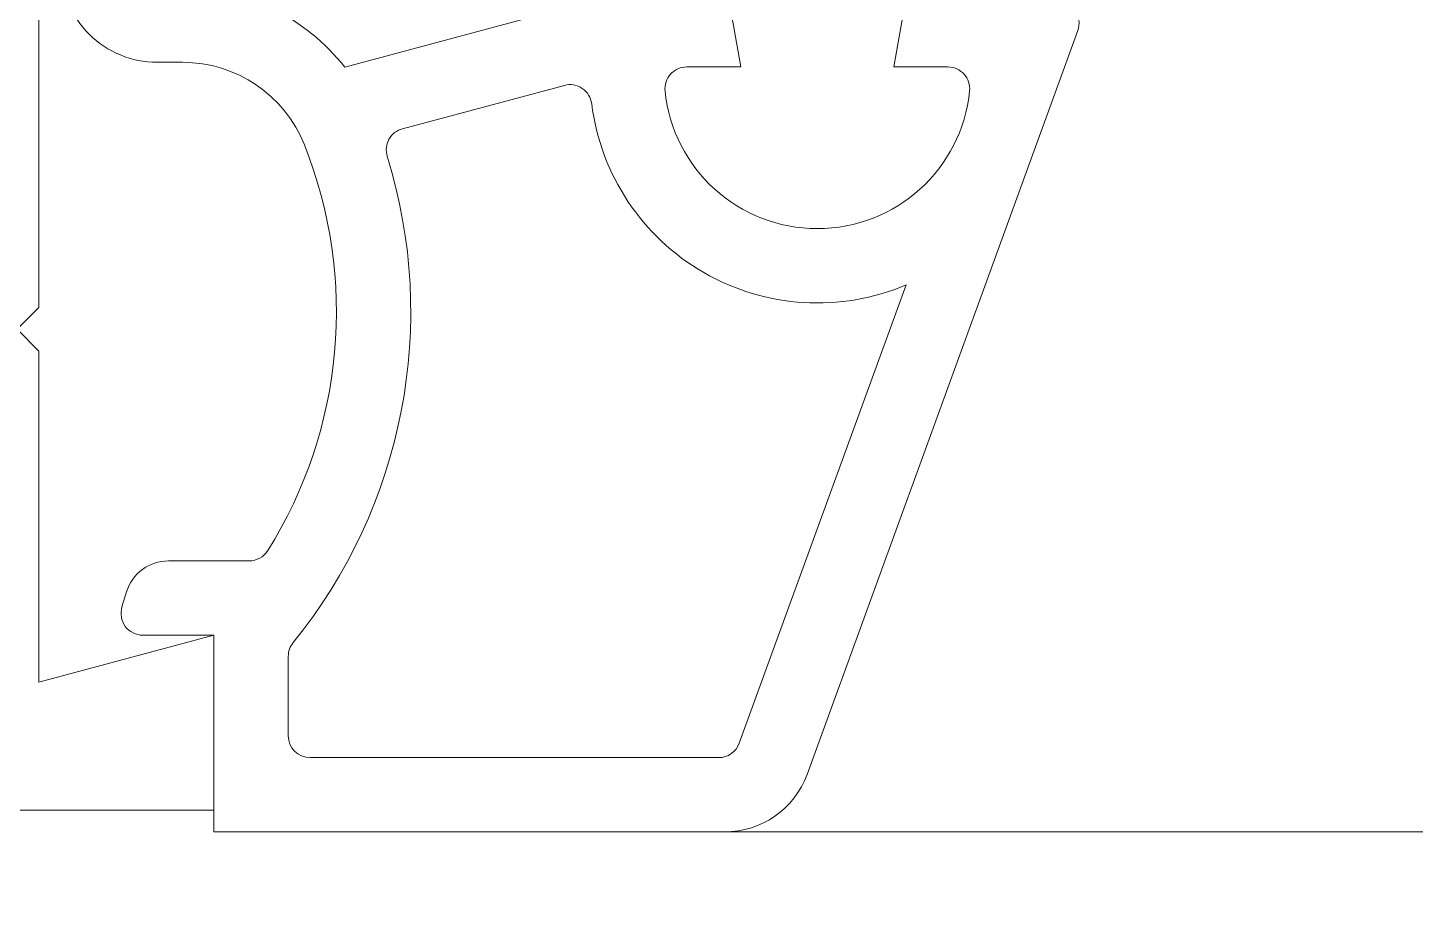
# Model space of a CAD drawing. Header units: millimetres. Extents: x 14753 to 45183, y 5640 to 19518.
# Drawn here: x 41575.57 to 41582.79, y 18254.61 to 18259.2 of the extents above; entities that cross this region are included whole.
import ezdxf

# ---------------------------------------------------------------- set-up
doc = ezdxf.new("R2010")
doc.units = ezdxf.units.MM
for name, pattern in [('DASHDOT2', [0.5, 0.25, -0.125, 0, -0.125]), ('DOT', [0.25, 0, -0.25]), ('HIDDEN', [0.375, 0.25, -0.125])]:
    doc.linetypes.add(name, pattern=pattern)
doc.layers.add('5', color=5, linetype='HIDDEN')
doc.layers.add('tarama', color=253, linetype='Continuous')
doc.layers.add('KAPI', color=1, linetype='Continuous', lineweight=15)
doc.layers.add('pvc', color=253, linetype='Continuous', lineweight=9)

# ---------------------------------------------------------------- blocks, each defined once
blk = doc.blocks.new('A$C1A495F32')
at = {"layer": 'KAPI', "linetype": 'DOT', "ltscale": 6}
blk.add_lwpolyline([(5.328499, 3.679396), (3.985569, 2.904056, -0.131652), (3.777817, 3.679396)], format="xyb", dxfattribs=at)
at = {"layer": 'pvc'}
blk.add_line((3.954143, 3.653873), (5.135204, 3.653873), dxfattribs=at)
for points in [[(3.914453, 3.715107), (3.914453, 3.684237), (3.913188, 3.682972), (3.914453, 3.681707), (3.914453, 3.662546), (3.924578, 3.665259), (3.924578, 3.655138), (3.780348, 3.655138, -0.414214)], [(3.914453, 3.715107), (3.914453, 3.684237), (3.913188, 3.682972), (3.914453, 3.681707), (3.914453, 3.662546), (3.924578, 3.665259), (3.924578, 3.655138), (3.780348, 3.655138, -0.414214)], [(3.914453, 3.715107), (3.914453, 3.684237), (3.913188, 3.682972), (3.914453, 3.681707), (3.914453, 3.662546), (3.924578, 3.665259), (3.924578, 3.655138), (3.780348, 3.655138, -0.414214)], [(3.914453, 3.715107), (3.914453, 3.684237), (3.913188, 3.682972), (3.914453, 3.681707), (3.914453, 3.662546), (3.924578, 3.665259), (3.924578, 3.655138), (3.780348, 3.655138, -0.414214)], [(3.914453, 3.715107), (3.914453, 3.684237), (3.913188, 3.682972), (3.914453, 3.681707), (3.914453, 3.662546), (3.924578, 3.665259), (3.924578, 3.655138), (3.780348, 3.655138, -0.414214)], [(3.914453, 3.715107), (3.914453, 3.684237), (3.913188, 3.682972), (3.914453, 3.681707), (3.914453, 3.662546), (3.924578, 3.665259), (3.924578, 3.655138), (3.780348, 3.655138, -0.414214)], [(3.914453, 3.715107), (3.914453, 3.684237), (3.913188, 3.682972), (3.914453, 3.681707), (3.914453, 3.662546), (3.924578, 3.665259), (3.924578, 3.655138), (3.780348, 3.655138, -0.414214)], [(3.922764, 3.702721, -0.231342), (3.932149, 3.698133), (3.946392, 3.701949)], [(3.9544, 3.701949), (3.955069, 3.698154), (3.951944, 3.698154, 0.443865), (3.950685, 3.696762, 0.904534), (3.968309, 3.696762, 0.443867), (3.96705, 3.698154), (3.96705, 3.698154), (3.963925, 3.698154), (3.964595, 3.701949)], [(3.973379, 3.701949, -0.520567), (3.974568, 3.700252), (3.958899, 3.657202, -0.315299), (3.954143, 3.653873), (3.924578, 3.653873), (3.924578, 3.665259), (3.920468, 3.665259, -0.504041), (3.919258, 3.666894), (3.919526, 3.66777, -0.329751), (3.921946, 3.669561), (3.926619, 3.669561, 0.258321), (3.927692, 3.670154, 0.239114), (3.929816, 3.693638), (3.929816, 3.693638), (3.929816, 3.693638, 0.307032), (3.922764, 3.698419), (3.921293, 3.698419, -0.414214), (3.915726, 3.703986)], [(3.922764, 3.702721, -0.231342), (3.932149, 3.698133), (3.946392, 3.701949)], [(3.9544, 3.701949), (3.955069, 3.698154), (3.951944, 3.698154, 0.443865), (3.950685, 3.696762, 0.904534), (3.968309, 3.696762, 0.443867), (3.96705, 3.698154), (3.96705, 3.698154), (3.963925, 3.698154), (3.964595, 3.701949)], [(3.973379, 3.701949, -0.520567), (3.974568, 3.700252), (3.958899, 3.657202, -0.315299), (3.954143, 3.653873), (3.924578, 3.653873), (3.924578, 3.665259), (3.920468, 3.665259, -0.504041), (3.919258, 3.666894), (3.919526, 3.66777, -0.329751), (3.921946, 3.669561), (3.926619, 3.669561, 0.258321), (3.927692, 3.670154, 0.239114), (3.929816, 3.693638), (3.929816, 3.693638), (3.929816, 3.693638, 0.307032), (3.922764, 3.698419), (3.921293, 3.698419, -0.414214), (3.915726, 3.703986)], [(3.922764, 3.702721, -0.231342), (3.932149, 3.698133), (3.946392, 3.701949)], [(3.9544, 3.701949), (3.955069, 3.698154), (3.951944, 3.698154, 0.443865), (3.950685, 3.696762, 0.904534), (3.968309, 3.696762, 0.443867), (3.96705, 3.698154), (3.96705, 3.698154), (3.963925, 3.698154), (3.964595, 3.701949)], [(3.973379, 3.701949, -0.520567), (3.974568, 3.700252), (3.958899, 3.657202, -0.315299), (3.954143, 3.653873), (3.924578, 3.653873), (3.924578, 3.665259), (3.920468, 3.665259, -0.504041), (3.919258, 3.666894), (3.919526, 3.66777, -0.329751), (3.921946, 3.669561), (3.926619, 3.669561, 0.258321), (3.927692, 3.670154, 0.239114), (3.929816, 3.693638), (3.929816, 3.693638), (3.929816, 3.693638, 0.307032), (3.922764, 3.698419), (3.921293, 3.698419, -0.414214), (3.915726, 3.703986)], [(3.922764, 3.702721, -0.231342), (3.932149, 3.698133), (3.946392, 3.701949)], [(3.9544, 3.701949), (3.955069, 3.698154), (3.951944, 3.698154, 0.443865), (3.950685, 3.696762, 0.904534), (3.968309, 3.696762, 0.443867), (3.96705, 3.698154), (3.96705, 3.698154), (3.963925, 3.698154), (3.964595, 3.701949)], [(3.973379, 3.701949, -0.520567), (3.974568, 3.700252), (3.958899, 3.657202, -0.315299), (3.954143, 3.653873), (3.924578, 3.653873), (3.924578, 3.665259), (3.920468, 3.665259, -0.504041), (3.919258, 3.666894), (3.919526, 3.66777, -0.329751), (3.921946, 3.669561), (3.926619, 3.669561, 0.258321), (3.927692, 3.670154, 0.239114), (3.929816, 3.693638), (3.929816, 3.693638), (3.929816, 3.693638, 0.307032), (3.922764, 3.698419), (3.921293, 3.698419, -0.414214), (3.915726, 3.703986)], [(3.922764, 3.702721, -0.231342), (3.932149, 3.698133), (3.946392, 3.701949)], [(3.9544, 3.701949), (3.955069, 3.698154), (3.951944, 3.698154, 0.443865), (3.950685, 3.696762, 0.904534), (3.968309, 3.696762, 0.443867), (3.96705, 3.698154), (3.96705, 3.698154), (3.963925, 3.698154), (3.964595, 3.701949)], [(3.973379, 3.701949, -0.520567), (3.974568, 3.700252), (3.958899, 3.657202, -0.315299), (3.954143, 3.653873), (3.924578, 3.653873), (3.924578, 3.665259), (3.920468, 3.665259, -0.504041), (3.919258, 3.666894), (3.919526, 3.66777, -0.329751), (3.921946, 3.669561), (3.926619, 3.669561, 0.258321), (3.927692, 3.670154, 0.239114), (3.929816, 3.693638), (3.929816, 3.693638), (3.929816, 3.693638, 0.307032), (3.922764, 3.698419), (3.921293, 3.698419, -0.414214), (3.915726, 3.703986)], [(3.922764, 3.702721, -0.231342), (3.932149, 3.698133), (3.946392, 3.701949)], [(3.9544, 3.701949), (3.955069, 3.698154), (3.951944, 3.698154, 0.443865), (3.950685, 3.696762, 0.904534), (3.968309, 3.696762, 0.443867), (3.96705, 3.698154), (3.96705, 3.698154), (3.963925, 3.698154), (3.964595, 3.701949)], [(3.973379, 3.701949, -0.520567), (3.974568, 3.700252), (3.958899, 3.657202, -0.315299), (3.954143, 3.653873), (3.924578, 3.653873), (3.924578, 3.665259), (3.920468, 3.665259, -0.504041), (3.919258, 3.666894), (3.919526, 3.66777, -0.329751), (3.921946, 3.669561), (3.926619, 3.669561, 0.258321), (3.927692, 3.670154, 0.239114), (3.929816, 3.693638), (3.929816, 3.693638), (3.929816, 3.693638, 0.307032), (3.922764, 3.698419), (3.921293, 3.698419, -0.414214), (3.915726, 3.703986)], [(3.922764, 3.702721, -0.231342), (3.932149, 3.698133), (3.946392, 3.701949)], [(3.9544, 3.701949), (3.955069, 3.698154), (3.951944, 3.698154, 0.443865), (3.950685, 3.696762, 0.904534), (3.968309, 3.696762, 0.443867), (3.96705, 3.698154), (3.96705, 3.698154), (3.963925, 3.698154), (3.964595, 3.701949)], [(3.973379, 3.701949, -0.520567), (3.974568, 3.700252), (3.958899, 3.657202, -0.315299), (3.954143, 3.653873), (3.924578, 3.653873), (3.924578, 3.665259), (3.920468, 3.665259, -0.504041), (3.919258, 3.666894), (3.919526, 3.66777, -0.329751), (3.921946, 3.669561), (3.926619, 3.669561, 0.258321), (3.927692, 3.670154, 0.239114), (3.929816, 3.693638), (3.929816, 3.693638), (3.929816, 3.693638, 0.307032), (3.922764, 3.698419), (3.921293, 3.698419, -0.414214), (3.915726, 3.703986)], [(3.922764, 3.702721, -0.231342), (3.932149, 3.698133), (3.946392, 3.701949)], [(3.9544, 3.701949), (3.955069, 3.698154), (3.951944, 3.698154, 0.443865), (3.950685, 3.696762, 0.904534), (3.968309, 3.696762, 0.443867), (3.96705, 3.698154), (3.96705, 3.698154), (3.963925, 3.698154), (3.964595, 3.701949)], [(3.973379, 3.701949, -0.520567), (3.974568, 3.700252), (3.958899, 3.657202, -0.315299), (3.954143, 3.653873), (3.924578, 3.653873), (3.924578, 3.665259), (3.920468, 3.665259, -0.504041), (3.919258, 3.666894), (3.919526, 3.66777, -0.329751), (3.921946, 3.669561), (3.926619, 3.669561, 0.258321), (3.927692, 3.670154, 0.239114), (3.929816, 3.693638), (3.929816, 3.693638), (3.929816, 3.693638, 0.307032), (3.922764, 3.698419), (3.921293, 3.698419, -0.414214), (3.915726, 3.703986)]]:
    blk.add_lwpolyline(points, format="xyb", dxfattribs=at)
blk.add_lwpolyline([(3.930145, 3.658174, -0.414213), (3.92888, 3.659439), (3.92888, 3.664035, -0.172353), (3.929163, 3.664833, 0.250877), (3.934608, 3.692978, -0.425599), (3.935489, 3.694575), (3.944858, 3.697085, -0.455155), (3.946441, 3.69602, 0.497849), (3.964633, 3.685534), (3.954978, 3.659007, -0.315298), (3.953789, 3.658174), (3.953789, 3.658174)], format="xyb", close=True, dxfattribs=at)
at = {"layer": 'tarama', "linetype": 'DASHDOT2', "ltscale": 50}
blk.add_circle((3.75, 3.75), 3.75, dxfattribs=at)

msp = doc.modelspace()

# ---------------------------------------------------------------- block references
at = {"layer": '5', "color": 8, "linetype": 'ByBlock', "xscale": 90.00000000014552, "yscale": 90.00000000014552, "zscale": 90.00000000014552}
msp.add_blockref('A$C1A495F32', (41223.3256, 17926.1605, -574.2036), dxfattribs=at)

doc.saveas('drawing.dxf')
